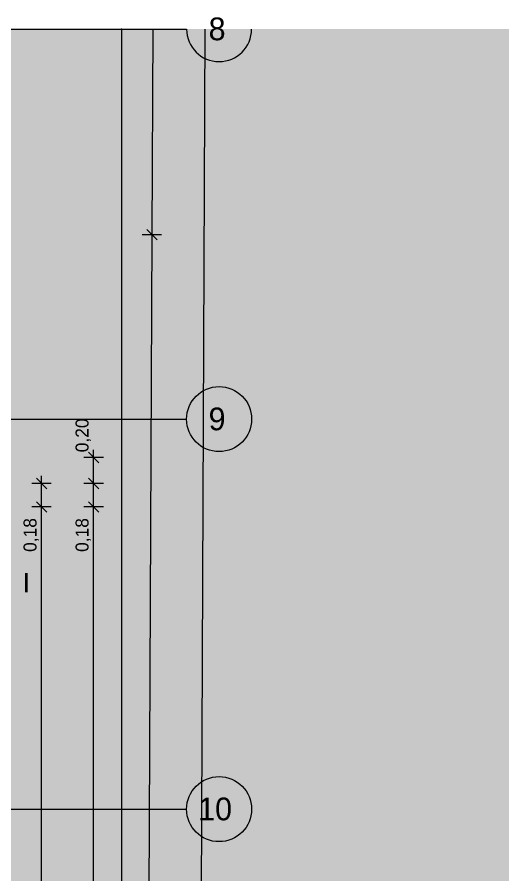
# Model space of a CAD drawing. Header units: metres. Extents: x -3 to 205, y -18 to 45.
# Drawn here: x 52.6 to 56.38, y -4.51 to 2.09 of the extents above; entities that cross this region are included whole.
import ezdxf

# ---------------------------------------------------------------- set-up
doc = ezdxf.new("R2010")
doc.units = ezdxf.units.M
doc.header["$MEASUREMENT"] = 0
for name, color, linetype in [('1._1.Stock  PP STG2_4_000 Achsraster', 7, 'Continuous'), ('1._1.Stock  PP STG2_4_725 Nachbarbebauung', 7, 'Continuous'), ('1._1.Stock  PP STG2_4_851 Marker Schnitt', 7, 'Continuous'), ('1._1.Stock  PP STG2_4_950 Polierplan Bemaßung', 7, 'Continuous')]:
    doc.layers.add(name, color=color, linetype=linetype)
doc.styles.add('ERSTELLTER_STIL_1', font='arial.ttf')
doc.styles.add('ERSTELLTER_STIL_2', font='')
doc.styles.get('ERSTELLTER_STIL_2').set_extended_font_data('Eurostile')

msp = doc.modelspace()

# ---------------------------------------------------------------- hatches: boundary and pattern name
at = {"layer": '1._1.Stock  PP STG2_4_725 Nachbarbebauung', "linetype": 'Continuous', "lineweight": 0, "true_color": 0x1f1f1f}
msp.add_hatch(color=250, dxfattribs=at).paths.add_polyline_path([(51.3035, 0.426), (51.2486, -11.3318), (56.3775, -10.3991), (56.3775, 1.9963), (51.314, 1.9963)])

# ---------------------------------------------------------------- linework, layer by layer
at = {"layer": '1._1.Stock  PP STG2_4_000 Achsraster', "color": 5, "linetype": 'Continuous', "lineweight": 0, "ltscale": 1000}
for p, q in [((30.9, 1.9963), (53.4, 1.9963)), ((53.4, 1.9963), (53.9, 1.9963)), ((53.4, 1.9963), (53.4, -16.0037)), ((30.9, -1.0037), (53.4, -1.0037)), ((53.4, -1.0037), (53.9, -1.0037)), ((30.9, -4.0037), (53.4, -4.0037)), ((53.4, -4.0037), (53.9, -4.0037))]:
    msp.add_line(p, q, dxfattribs=at)
for centre in [(54.15, -1.0037), (54.15, -4.0037)]:
    msp.add_circle(centre, 0.25, dxfattribs=at)
msp.add_arc((54.15, 1.9963), 0.25, 180, 0, dxfattribs=at)
for p in [(53.4, 1.9963), (53.4, 1.9963), (53.4, -1.0037), (53.4, -1.0037), (53.4, -4.0037), (53.4, -4.0037)]:
    msp.add_point(p, dxfattribs=at)
at = {"layer": '1._1.Stock  PP STG2_4_950 Polierplan Bemaßung', "color": 1, "linetype": 'Continuous', "lineweight": 13, "ltscale": 1000, "true_color": 0xfb0106}
for p, q in [((53.6405, 1.9963), (53.6334, 0.4156)), ((54.0405, 1.9963), (53.9813, -11.3439)), ((53.5585, 0.4159), (53.7084, 0.4153)), ((53.6334, 0.4156), (53.5813, -11.3421)), ((53.6733, 0.3754), (53.5936, 0.4558))]:
    msp.add_line(p, q, dxfattribs=at)
at = {"layer": '1._1.Stock  PP STG2_4_950 Polierplan Bemaßung', "color": 6, "linetype": 'Continuous', "lineweight": 13, "ltscale": 1000, "true_color": 0xfb02fe}
for p, q in [((53.185, -1.2987), (53.185, -1.2387)), ((53.26, -1.2987), (53.11, -1.2987)), ((53.225, -1.3387), (53.145, -1.2587)), ((53.185, -1.4988), (53.185, -1.2987)), ((53.26, -1.4988), (53.11, -1.4988)), ((53.145, -1.4588), (53.225, -1.5388)), ((53.185, -1.6787), (53.185, -1.4988)), ((53.145, -1.6387), (53.225, -1.7187)), ((53.26, -1.6787), (53.11, -1.6787)), ((53.185, -9.8037), (53.185, -1.6787))]:
    msp.add_line(p, q, dxfattribs=at)
at = {"layer": '1._1.Stock  PP STG2_4_950 Polierplan Bemaßung', "color": 76, "linetype": 'Continuous', "lineweight": 13, "ltscale": 1000, "true_color": 0x3f7f02}
for p, q in [((52.785, -1.4988), (52.785, -1.4388)), ((52.86, -1.4988), (52.71, -1.4988)), ((52.825, -1.5388), (52.745, -1.4588)), ((52.785, -1.6787), (52.785, -1.4988)), ((52.745, -1.6387), (52.825, -1.7187)), ((52.86, -1.6787), (52.71, -1.6787)), ((52.785, -9.8037), (52.785, -1.6787))]:
    msp.add_line(p, q, dxfattribs=at)

# ---------------------------------------------------------------- texts
at = {"layer": '1._1.Stock  PP STG2_4_000 Achsraster', "color": 5, "linetype": 'Continuous', "lineweight": 0, "char_height": 0.175, "attachment_point": 1, "style": 'ERSTELLTER_STIL_2'}
for s, insert in [('\\A1;{\\pql;\\pt0;\\fEurostile|b0|i0|c0|p0;\\W1.000000;8}', (54.0695, 2.0855)), ('\\A1;{\\pql;\\pt0;\\fEurostile|b0|i0|c0|p0;\\W1.000000;9}', (54.0695, -0.9145)), ('\\A1;{\\pql;\\pt0;\\fEurostile|b0|i0|c0|p0;\\W1.000000;10}', (53.989, -3.9145))]:
    msp.add_mtext(s, dxfattribs=dict(at, insert=insert))
at = {"layer": '1._1.Stock  PP STG2_4_851 Marker Schnitt', "color": 7, "linetype": 'Continuous', "lineweight": 13, "insert": (52.6972, -2.337), "char_height": 0.15, "attachment_point": 9, "style": 'ERSTELLTER_STIL_1'}
msp.add_mtext('\\A1;{\\pqr;\\pt0;\\fArial|b0|i0|c0|p0;\\W1.000000;I}', dxfattribs=at)
at = {"layer": '1._1.Stock  PP STG2_4_950 Polierplan Bemaßung', "color": 6, "linetype": 'Continuous', "lineweight": 13, "true_color": 0xfb02fe, "char_height": 0.1, "width": 0.306373, "attachment_point": 7, "rotation": 90, "style": 'ERSTELLTER_STIL_2'}
for s, insert in [('\\A1;{\\pql;\\fEurostile|b0|i0|c0|p0;\\W1.000000;0,20}', (53.165, -1.2587)), ('\\A1;{\\pql;\\fEurostile|b0|i0|c0|p0;\\W1.000000;0,18}', (53.165, -2.0251))]:
    msp.add_mtext(s, dxfattribs=dict(at, insert=insert))
at = {"layer": '1._1.Stock  PP STG2_4_950 Polierplan Bemaßung', "color": 76, "linetype": 'Continuous', "lineweight": 13, "true_color": 0x3f7f02, "insert": (52.765, -2.0251), "char_height": 0.1, "width": 0.306373, "attachment_point": 7, "rotation": 90, "style": 'ERSTELLTER_STIL_2'}
msp.add_mtext('\\A1;{\\pql;\\fEurostile|b0|i0|c0|p0;\\W1.000000;0,18}', dxfattribs=at)

doc.saveas('drawing.dxf')
